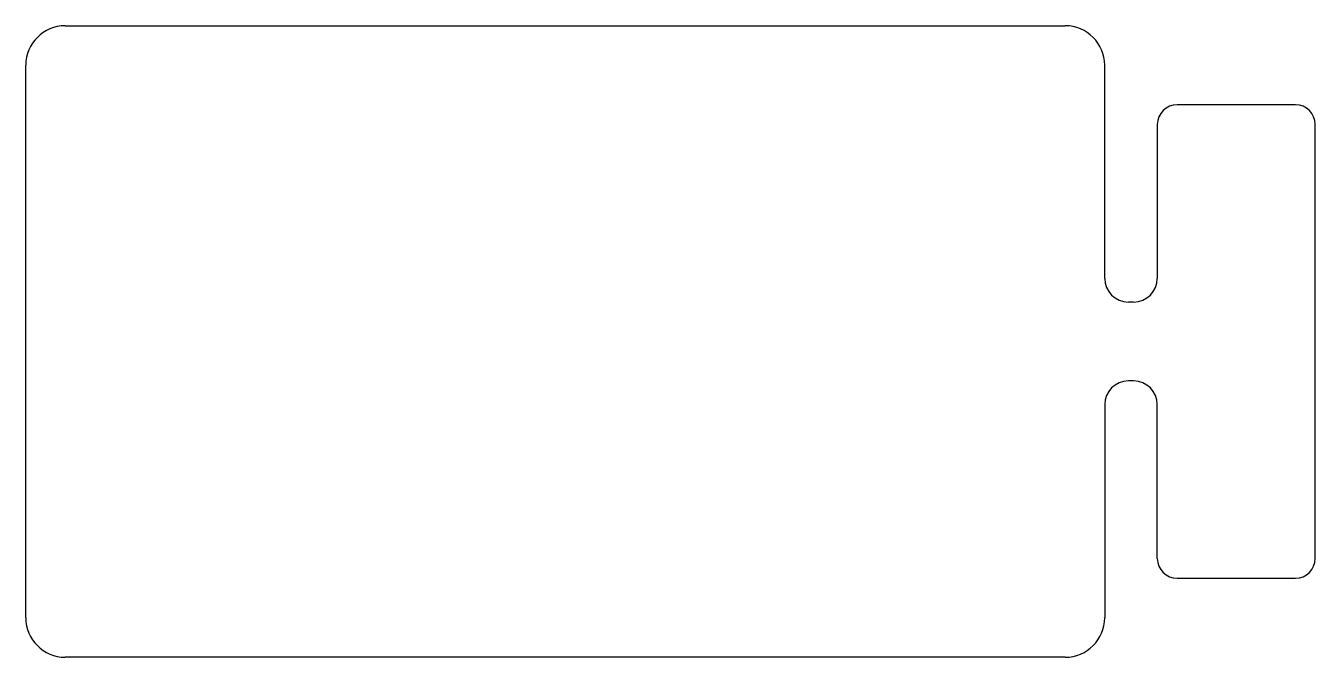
# Model space of a CAD drawing. Extents: x -20.5 to 28.5, y -12 to 12.
import ezdxf

# ---------------------------------------------------------------- set-up
doc = ezdxf.new("R2010")
doc.units = 0
doc.layers.add('Binder', color=7, linetype='CONTINUOUS')

msp = doc.modelspace()

# ---------------------------------------------------------------- linework, layer by layer
at = {"layer": 'Binder'}
for p, q in [((-19, 12, 0.8), (19, 12, 0.8)), ((-20.5, -10.5, 0.8), (-20.5, 10.5, 0.8)), ((20.5, 2.4, 0.8), (20.5, 10.5, 0.8)), ((27.75, 9, 0.8), (23.25, 9, 0.8)), ((22.5, 8.25, 0.8), (22.5, 2.4, 0.8)), ((28.5, -8.25, 0.8), (28.5, 8.25, 0.8)), ((21.6, 1.5, 0.8), (21.4, 1.5, 0.8)), ((21.6, -1.5, 0.8), (21.4, -1.5, 0.8)), ((20.5, -2.4, 0.8), (20.5, -10.5, 0.8)), ((22.5, -8.25, 0.8), (22.5, -2.4, 0.8)), ((23.25, -9, 0.8), (27.75, -9, 0.8)), ((19, -12, 0.8), (-19, -12, 0.8))]:
    msp.add_line(p, q, dxfattribs=at)
for centre, radius, start, end in [((-19, 10.5, 0.8), 1.5, 90, 180), ((19, 10.5, 0.8), 1.5, 0, 90), ((23.25, 8.25, 0.8), 0.75, 90, 180), ((27.75, 8.25, 0.8), 0.75, 0, 90), ((21.4, 2.4, 0.8), 0.9, 180, -90), ((21.6, 2.4, 0.8), 0.9, -90, 0), ((21.4, -2.4, 0.8), 0.9, 90, 180), ((21.6, -2.4, 0.8), 0.9, 0, 90), ((23.25, -8.25, 0.8), 0.75, 180, -90), ((27.75, -8.25, 0.8), 0.75, -90, 0), ((-19, -10.5, 0.8), 1.5, 180, -90), ((19, -10.5, 0.8), 1.5, -90, 0)]:
    msp.add_arc(centre, radius, start, end, dxfattribs=at)

doc.saveas('drawing.dxf')
